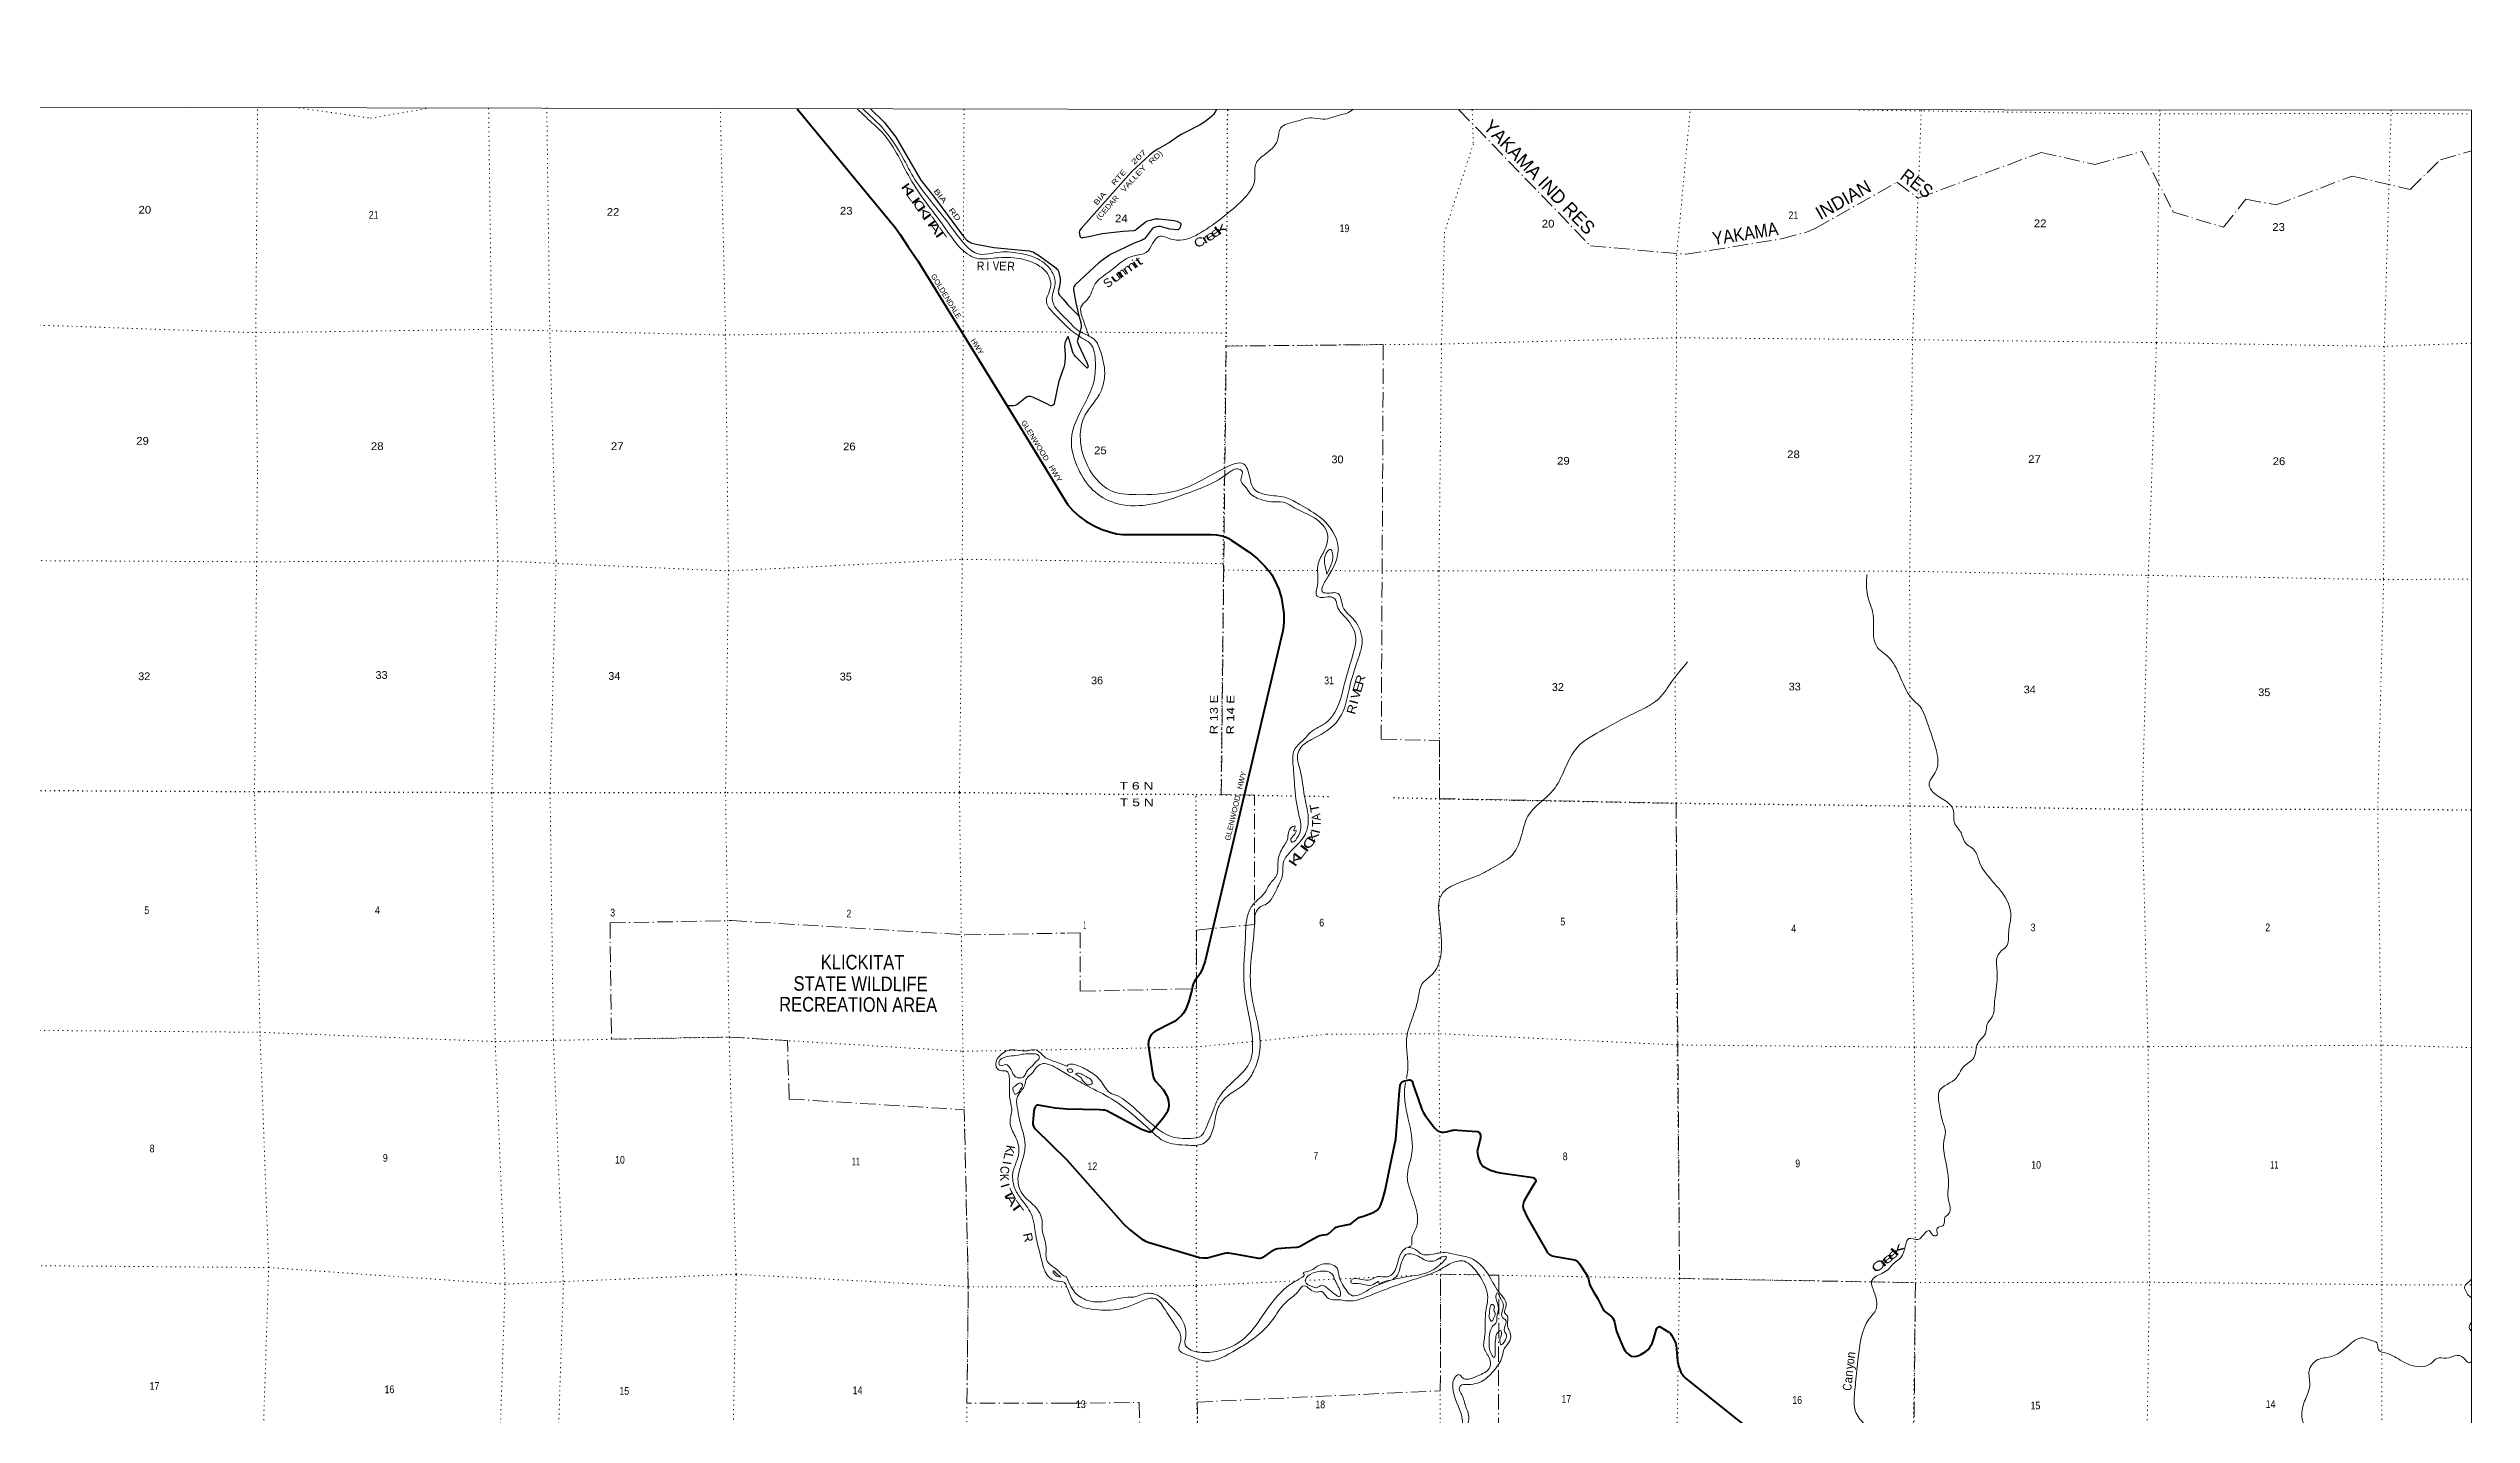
# Model space of a CAD drawing. Header units: feet. Extents: x -256679 to 5, y -731788 to -547785.
# Drawn here: x -54968 to 3, y -578768 to -547785 of the extents above; entities that cross this region are included whole.
import ezdxf
from ezdxf.enums import TextEntityAlignment as Align

# ---------------------------------------------------------------- set-up
doc = ezdxf.new("R2010")
doc.units = ezdxf.units.FT
doc.header["$LTSCALE"] = 70
doc.linetypes.add('DOT_DASHED', pattern=[7.7, 5, -1.2, 0.3, -1.2])
doc.linetypes.add('DOTTED', pattern=[1.5, 0.3, -1.2])
for name, color, linetype, lineweight in [('26', 7, 'Continuous', 40), ('29', 7, 'Continuous', 25), ('39', 7, 'Continuous', 13), ('4', 7, 'Continuous', 13), ('44', 7, 'DOT_DASHED', 13), ('6', 7, 'DOTTED', 25), ('7', 7, 'DOTTED', 13)]:
    doc.layers.add(name, color=color, linetype=linetype, lineweight=lineweight)
for name, color, linetype in [('27', 7, 'Continuous'), ('30', 7, 'Continuous'), ('41', 7, 'Continuous')]:
    doc.layers.add(name, color=color, linetype=linetype)

msp = doc.modelspace()

# ---------------------------------------------------------------- linework, layer by layer
at = {"layer": '26'}
for points in [[(-37979.06, -549155.15), (-35755.48, -551853.01), (-35642.4, -552006.63), (-35466.88, -552281.34), (-35247.77, -552604.67), (-33221.25, -555892.66), (-31839.88, -558133.91)], [(-31839.88, -558133.91), (-31728.51, -558264.09), (-31575.1, -558400.54), (-31433.86, -558505.32), (-31241.98, -558614.83), (-31085.64, -558685.62), (-30874.6, -558756.36), (-30737.42, -558790.4), (-30598.6, -558808.86), (-30501.22, -558812.33), (-28597.3, -558811.81), (-28466.69, -558815.98), (-28383.09, -558827.67), (-28320.58, -558845.22), (-28253.61, -558868.37), (-28191.52, -558901.26), (-28133.62, -558936.11), (-27713.38, -559218.51), (-27537.7, -559360.56), (-27377.42, -559516.25), (-27247.92, -559674.88), (-27213.83, -559726.05), (-27138.1, -559869.33), (-27057.98, -560045.25), (-26997.2, -560251.67), (-26942.18, -560603.19), (-26939.88, -560787.19), (-26947.18, -560889.53), (-26963.59, -560990.16), (-28723.82, -568477.65), (-28787.45, -568651.63), (-28841.7, -568762.15), (-28870.92, -568813.32), (-28966.25, -568938.98), (-28992.67, -568983.88), (-29012.15, -569049.67), (-29028.13, -569143.06), (-29102.67, -569419.26), (-29175.31, -569590.59), (-29219.14, -569663.69), (-29260.54, -569714.86), (-29272.71, -569727.04), (-29345.76, -569795.27), (-29421.25, -569851.31), (-29509.56, -569903.26), (-29865.66, -570079.13), (-29908.03, -570110.5), (-29943.58, -570149.8), (-29979.04, -570212.21), (-30011.76, -570303.3), (-30014.2, -570334.98), (-30016.62, -570361.8), (-30015, -570430.56), (-29924.07, -571029.12), (-29896.08, -571128.1), (-29876.6, -571169.52), (-29843.59, -571218.36), (-29680.89, -571398.28), (-29607.52, -571521.61), (-29583.17, -571577.65), (-29556.98, -571662.12), (-29549.08, -571748.22), (-29558.82, -571821.31), (-29583.17, -571884.67), (-29607.52, -571935.83), (-29678.55, -572048.24), (-29678.55, -572048.24), (-29931.54, -572342.98), (-29948.45, -572354.57), (-29970.35, -572362.24), (-29996.98, -572365.61), (-30021.85, -572360.27), (-30169.57, -572300.84), (-30957.79, -571878.57), (-31008.92, -571863.95), (-31043.02, -571861.52), (-31123.37, -571854.21), (-31865.55, -571842.09)], [(-26787.11, -574979.1), (-26647.01, -574970.66), (-26608.7, -574963.34), (-26571.56, -574946.88), (-26341.21, -574822.8), (-26164.29, -574725.77), (-26127.87, -574710.27), (-26088.8, -574701.4), (-25974.35, -574688), (-25943.28, -574677.74), (-25920.78, -574666.07), (-25781.84, -574542.7), (-25750.92, -574521.71), (-25733.88, -574513.18), (-25705.88, -574502.22), (-25673.24, -574495.48), (-25479.41, -574462.02), (-25444.49, -574453.29), (-25421.57, -574441.92), (-25393.57, -574421.21), (-25281.12, -574326.29), (-25259.64, -574312.78), (-25240.16, -574303.03), (-25108.25, -574259.56), (-24912.63, -574186.08), (-24885.85, -574172.68), (-24862.1, -574158.67), (-24845.06, -574147.7), (-24824.36, -574131.87), (-24787.83, -574088.01), (-24756.18, -574040.49), (-24739.13, -574008.82), (-24723.3, -573963.74), (-24702.47, -573903.93), (-24646.46, -573683.75), (-24506.43, -573018.95), (-24399.95, -572526.37), (-24314.69, -571430.09)], [(-24314.69, -571430.09), (-24305.16, -571307.53), (-24294.11, -571267.02), (-24276.46, -571242.03), (-24253.93, -571221.94), (-24224.16, -571207.92), (-24099.68, -571176.88), (-24079.82, -571175.64), (-24059.73, -571181.12), (-24045.72, -571190.26), (-24032.94, -571207.92), (-24006.5, -571288), (-23897.09, -571605.88), (-23811.34, -571847.55), (-23781.53, -571907.76), (-23732.2, -571985.22), (-23525.83, -572267.26), (-23460.66, -572327.73), (-23439.38, -572341.57), (-23410.16, -572352.54), (-23383.37, -572359.85), (-23359.02, -572361.07), (-23311.54, -572361.07), (-23258.55, -572353.52), (-23117.95, -572320.86), (-23086.29, -572315.99), (-23053.42, -572314.77), (-22996.19, -572317.21), (-22787.57, -572331.44), (-22551.3, -572345.49), (-22528.03, -572355.59), (-22512.21, -572372.65), (-22482.98, -572426.25), (-22479.33, -572454.27), (-22482.47, -572492.51), (-22546.99, -572768.79), (-22552.38, -572801.5), (-22550.56, -572836.22), (-22538.39, -572900.79), (-22516.47, -572973.89), (-22485.34, -573050.15), (-22450.11, -573106.08), (-22416.02, -573142.63), (-22400.19, -573153.59), (-22370.36, -573168.82), (-22310.34, -573198.08), (-22252.86, -573224.25), (-22174.94, -573251.05), (-22109.19, -573271.77), (-22030.66, -573288.72), (-21288.34, -573393.32), (-21270.9, -573397.86), (-21257.51, -573405.17), (-21238.02, -573429.54), (-21224.63, -573460), (-21223.41, -573474.62), (-21231.13, -573494.1), (-21307.32, -573612.36)], [(-31865.55, -571842.09), (-32121.45, -571819.23), (-32511.59, -571748.72), (-32530.25, -571751.07), (-32552.73, -571756.07), (-32570.21, -571771.06), (-32586.21, -571792.01), (-32605.17, -571848.52), (-32613.3, -571889.99), (-32638.05, -572148.44), (-32632.63, -572190.83), (-32620.15, -572225.81), (-32612.66, -572245.8), (-32581.4, -572289.46), (-31867.13, -572994.9)], [(-31867.13, -572994.9), (-30805.05, -574183.09), (-30578.93, -574441.78), (-30445.21, -574574.69), (-30302.6, -574686.85), (-30167.61, -574784.24), (-30082.38, -574835.4), (-29997.66, -574865.97), (-28851.43, -575204.55), (-28776.66, -575213.35), (-28719.94, -575216.73), (-28671.23, -575211.86), (-28568.09, -575187.03), (-28286.9, -575105.17), (-28243.88, -575101), (-28195.18, -575101), (-28014.65, -575127.54), (-27564.67, -575215.62), (-27520.05, -575221), (-27476.21, -575218.57), (-27445.77, -575211.26), (-27418.99, -575199.07), (-27347.15, -575158.87), (-27307.51, -575131.54), (-27190.09, -575045.57), (-27138.95, -575017.54), (-27110.94, -575006.58), (-27079.29, -574999.27), (-26909.58, -574986.48), (-26787.11, -574979.1)], [(-21307.32, -573612.36), (-21332.67, -573651.71), (-21489.28, -573921.19), (-21504.06, -573962.56), (-21513.8, -574007.63), (-21517.46, -574047.84), (-21515.34, -574077.39), (-21506.94, -574107.6), (-21420.43, -574294.89), (-20984.35, -575056.87), (-20952.22, -575098.95), (-20907.17, -575144.03), (-20885.25, -575157.43), (-20859.68, -575167.18), (-20789.12, -575182.9), (-20387.04, -575250.5), (-20328.22, -575268.91), (-20292.91, -575288.41), (-20261.26, -575313.99), (-20231.64, -575348.11), (-20059.66, -575612.36), (-20051.23, -575633.8), (-20039.06, -575671.57), (-20007.4, -575805.58), (-19991.57, -575849.44), (-19926.58, -575972.56), (-19817.89, -576144), (-19705.45, -576370.88), (-19681.97, -576407.94), (-19661.62, -576430.58), (-19566.59, -576501.19), (-19496.03, -576560.94), (-19476.55, -576585.3), (-19455.46, -576622.5), (-19437.58, -576673.02), (-19393.64, -576883.8), (-19234.66, -577260.27), (-19198.34, -577325.43), (-19159.37, -577371.73), (-19108.24, -577418.03), (-19079.01, -577435.08), (-19053.45, -577442.39), (-18997.44, -577449.7), (-18943.86, -577447.27), (-18891.51, -577431.43), (-18839.26, -577404.05), (-18730.79, -577338.84), (-18684.52, -577299.85), (-18641.58, -577249.26), (-18612.68, -577203.6), (-18587.12, -577157.31), (-18545.66, -577047.47), (-18489.59, -576821.27), (-18475.71, -576799.73), (-18460.49, -576786.94), (-18433.7, -576775.97), (-18417.27, -576774.14), (-18401.07, -576777.89), (-18207.79, -576897.88), (-18184.11, -576916.08), (-18169.5, -576931.92), (-18148.19, -576966.64), (-18062.35, -577121.97), (-18047.85, -577164.04), (-18040.43, -577197.51), (-18007.25, -577561.57), (-17981.39, -577684.24), (-17960.69, -577750.03), (-17933.25, -577804.92), (-17897.37, -577860.89), (-17864.5, -577904.75), (-17827.97, -577943.74), (-17786.57, -577984.7), (-12226.01, -582419.05)]]:
    msp.add_lwpolyline(points, dxfattribs=at)
at = {"layer": '29'}
msp.add_line((-31589.77, -553852.13), (-31840.47, -553601.59), dxfattribs=at)
for points in [[(-36316.89, -549157.81), (-36008.6, -549457.42), (-35745.56, -549797.28), (-35176.47, -550772.32), (-34891.65, -551138.5), (-34207.31, -552047.89), (-34143.64, -552121.61), (-34081.21, -552171.58), (-34022.52, -552197.81), (-33882.82, -552232.73), (-33518.72, -552300.95), (-32715.73, -552378.05), (-32665.38, -552386.46), (-32626.67, -552400.2), (-32595.47, -552416.44), (-32508.29, -552476.62), (-32125.4, -552755.62), (-32103.55, -552773.74), (-32086.69, -552790.6), (-32072.82, -552812.38), (-32049.86, -552859.95), (-32036.13, -552903.67), (-32019.9, -553002.37), (-32018.03, -553089.19), (-32022.04, -553131.84), (-32055.48, -553277.83), (-32057.98, -553294.07), (-32056.73, -553311.56), (-32050.24, -553336.1), (-32043, -553356.54), (-32032.38, -553377.15), (-31951.41, -553469.57), (-31840.47, -553601.59)], [(-28470.99, -549168.79), (-28497.48, -549218.57), (-28538.87, -549281.92), (-28572.97, -549320.9), (-28624.99, -549369.34), (-28736.11, -549450.04), (-28840.63, -549515.95), (-29259.65, -549727.81), (-29331.49, -549770.45), (-29462.99, -549865.48), (-29537.27, -549915.25), (-29801.46, -550065.28), (-29877.59, -550116.97), (-29979.22, -550194.42), (-30083.93, -550289.44), (-30398.53, -550583.95), (-31541.65, -551870.12), (-31576.63, -551919.51), (-31583.33, -551949.35), (-31580.72, -551986.13), (-31569.33, -552041.33), (-31562.63, -552055.34), (-31552.28, -552065.7), (-31540.71, -552076.05), (-31525.44, -552078.88), (-31501.75, -552076.05), (-31457.32, -552068.14), (-31325.82, -552038.9), (-31099.36, -551990.17), (-31062.22, -551983.46), (-30584.55, -551926.39), (-30344.49, -551910.98), (-30322.57, -551907.32), (-30307.96, -551902.45), (-30283.61, -551884.17), (-30089.96, -551723.97), (-30064.46, -551709.96), (-30037.67, -551697.78), (-29969.49, -551675.85), (-29901.31, -551655.14), (-29867.22, -551650.26), (-29826.86, -551647.98), (-29778.34, -551649.04), (-29428.54, -551687.47), (-29400.3, -551692.3), (-29371.08, -551702.04), (-29327.24, -551722.75), (-29293.15, -551743.46), (-29280.98, -551758.08), (-29275.03, -551773.02), (-29276.11, -551786.1), (-29301.68, -551859.2), (-29313.85, -551878.69), (-29328.46, -551890.88), (-29345.51, -551896.97), (-29360.27, -551898.68), (-29526.4, -551881.22), (-29738.77, -551826.31), (-29780.29, -551820.89), (-29803.3, -551822.65), (-29828.87, -551827.53), (-29878.79, -551844.58), (-29903.14, -551855.55), (-29921.4, -551868.95), (-29955.32, -551905.66), (-30063.25, -552057.18), (-30103.25, -552098.98), (-30136.31, -552120.53), (-30170.4, -552137.58), (-30336.55, -552203.32), (-30872.91, -552457.99), (-30922, -552487.21), (-31028.76, -552560.32), (-31141.77, -552647.83), (-31668.91, -553136.83), (-31685, -553156.07), (-31704.48, -553192.62), (-31711.79, -553219.42), (-31714.03, -553256.81), (-31658.53, -553554.16), (-31589.77, -553852.13)], [(-31589.77, -553852.13), (-31549.24, -553999.74), (-31538.86, -554072.73), (-31538.58, -554108.48), (-31542.23, -554124.32), (-31545.59, -554133.75), (-31572.26, -554226.91), (-31625.88, -554402.98), (-31628.07, -554425.84), (-31625.64, -554446.55), (-31611.02, -554483.1), (-31545.64, -554620.31), (-31413.95, -554910.29), (-31389.74, -554970.72), (-31384.57, -554986.87), (-31384.87, -555007.27), (-31387, -555020.37), (-31392.31, -555029.76)], [(-31841.45, -554321.04), (-31897.53, -554429.07), (-31908.77, -554460.3), (-31911.99, -554490.88), (-31915.01, -554542.75), (-31900.36, -554719.65), (-31900.03, -554785.12), (-31906.9, -554893.18), (-31915.64, -554954.39), (-31931.46, -555010.12), (-32038.85, -555311.78), (-32051.12, -555362.29), (-32149.14, -555835.15), (-32154.75, -555852.01), (-32158.81, -555859.21), (-32165.37, -555865.14), (-32189.09, -555880.13), (-32212.81, -555890.12), (-32224.99, -555891.69), (-32235.32, -555889.23), (-32334.99, -555835.98), (-32624.2, -555698.39), (-32660.73, -555685.56), (-32686.95, -555680.56), (-32737.51, -555678.68), (-32751.25, -555679.93), (-32768.38, -555684.76), (-32805.56, -555708.04), (-32895.7, -555783.62), (-32988.47, -555859.83), (-33006.86, -555870.64), (-33035.91, -555883.57), (-33073.19, -555887.95), (-33221.25, -555892.66)], [(-31392.31, -555029.76), (-31401.61, -555033.16), (-31414.09, -555027.98), (-31683.05, -554755.55), (-31698.08, -554735.9), (-31708.74, -554718.53), (-31718.78, -554700.57), (-31727, -554680.76), (-31771.09, -554514.08), (-31816.18, -554359.45), (-31827.14, -554336.3), (-31841.45, -554321.04)]]:
    msp.add_lwpolyline(points, dxfattribs=at)
at = {"layer": '39'}
for points in [[(-31842.21, -554116.63), (-32128.15, -553823.87), (-32329.65, -553491.35), (-32281.16, -553347.55), (-32230.27, -553161.24), (-32281.05, -552931.5), (-32555.95, -552677.47), (-32945.09, -552549.84), (-33481.02, -552537.26), (-33916.84, -552542.34), (-34304.28, -552285.15), (-34614.94, -551872.58), (-35380.93, -550802.17), (-36044.57, -549702), (-36285.24, -549470.06), (-36616.34, -549158.21)], [(-36495.95, -549156.94), (-36073.27, -549558.42), (-35553.29, -550318.31), (-35351.26, -550689.42), (-34597.9, -551686.12), (-34202.56, -552202.45), (-33899.52, -552438.91), (-33374.02, -552401.35), (-32909.23, -552438.9), (-32628.82, -552509.59), (-32260.08, -552770.25), (-32130.91, -553119.27), (-32197.15, -553466.08), (-32007.25, -553797.69), (-31841.11, -553954.27)], [(-31361.01, -554309.19), (-31522.41, -553859.93), (-31545.27, -553648.99), (-31401.85, -553485.13), (-31223.19, -553126.71), (-30906.55, -552851.35), (-30336.53, -552485.02), (-30065.21, -552412.21), (-29776.15, -552048.36), (-29453.48, -552120.39), (-28874.78, -551989.02), (-28546.47, -551777.98), (-28314.69, -551602.56), (-27881.06, -551223.44), (-27599.36, -550745.11), (-27583.47, -550423.94), (-27381.47, -550194.15), (-27088.65, -549874.49), (-27016.81, -549595.8), (-26654.68, -549437.15), (-26311.07, -549356.7), (-26052.38, -549388.22), (-25658.5, -549289.98), (-25529.89, -549258.55), (-25375.26, -549170.49)], [(-31841.79, -553953.63), (-31560.56, -554213.1), (-31246.46, -554379.45), (-31093.64, -554673.42), (-31008.54, -555228.04), (-31127.24, -555628.95), (-31481.51, -556165.11), (-31560.18, -556584.32), (-31444.97, -557137.09), (-30862.91, -557814.88), (-30301.54, -557904.27), (-29369.92, -557816.99), (-28283.31, -557300.87), (-27853.34, -557208.85), (-27718.57, -557502.72), (-27615.81, -557778.35), (-27269.46, -557918.78), (-26882.48, -557975.09), (-26594.36, -558121.22), (-26075.15, -558455.63), (-25708.97, -559093.81), (-25943.65, -559771.17), (-26071.51, -560019.44), (-26073.98, -560099.74), (-25975.87, -560138.42), (-25707.03, -560149.92), (-25637.67, -560300.88), (-25600.41, -560451.67), (-25343.27, -560752.24), (-25165.38, -561223.03), (-25292.74, -561734.33), (-25462.69, -562321.69), (-25598, -562818.89), (-25778.22, -563101), (-26316.1, -563461.49), (-26557.94, -563640.87), (-26629.11, -563803.12), (-26561.13, -564195.01), (-26479.87, -564719.49), (-26388.48, -565227.96), (-26458.92, -565611.07), (-26695.39, -565902.92), (-26960.46, -566282.96), (-26971.92, -566529.86), (-27081.89, -566808.34), (-27363.1, -567204.36), (-27495.9, -567265.87), (-27597.33, -567456.06), (-27610.66, -567678.86), (-27689.72, -568513.67), (-27660.3, -569329), (-27505.95, -570054.66), (-27490.78, -570556.69), (-27613.46, -570951.56), (-27793.68, -571231.67), (-28327.84, -571644.38), (-28429.11, -571806.46), (-28515.41, -572157.35), (-28631.71, -572490.02), (-28738.73, -572603.88), (-29100.27, -572662.14), (-29679.6, -572554.58), (-29935.21, -572352.36), (-30994.09, -571525.45), (-31516.28, -571253.57), (-31708.26, -571138.08), (-31865.38, -571047.52)], [(-31843.94, -554114.86), (-31507.23, -554359.96), (-31339.32, -554473.31), (-31217.4, -554907.66), (-31258.18, -555367.22), (-31457.51, -555831.95), (-31761.27, -556657.51), (-31602.6, -557328.98), (-31272.2, -557800.61), (-30768.2, -558094.48), (-30044.01, -558136.57), (-29053.01, -557844.81), (-28225.88, -557433.7), (-27992.45, -557320.53), (-27892.36, -557363.24), (-27913.75, -557594.02), (-27790.27, -557755.32), (-27728.61, -557852.03), (-27478.68, -558010), (-27224.15, -558065.59), (-26955.3, -558075.09), (-26707.19, -558200.92), (-26246.99, -558434.33), (-25952.12, -558803.36), (-26034.63, -559192.42), (-26160.65, -559470.82), (-26181.5, -559954.59), (-26182.97, -560209.57), (-26034.63, -560236.48), (-25876.02, -560223.29), (-25785.98, -560267.95), (-25728.72, -560430.9), (-25527.63, -560707.06), (-25315.28, -561117.81), (-25382.04, -561559.16), (-25537.6, -562088.37), (-25786.76, -562841.95), (-25978.73, -563071.8), (-26321.09, -563282.77), (-26492.71, -563464.54), (-26708.8, -563702.29), (-26730.86, -564049.52), (-26699.3, -564491.41), (-26610.62, -565122.35), (-26565.66, -565329.39), (-26644.04, -565698.4), (-26760.93, -565784.1), (-26782.77, -565743.83), (-26695.67, -565603.76), (-26671.11, -565519.56), (-26715.33, -565533.37), (-26696.94, -565475.25), (-26686.59, -565421.09), (-26758.96, -565442.79), (-26860.95, -565729.35), (-26929.91, -565857.47), (-27068.2, -566173.95), (-27110.47, -566545.16), (-27266.16, -566749.11), (-27373.57, -566931.24), (-27637.99, -567198.84), (-27751.59, -567411.05), (-27812.92, -567954.83), (-27848.71, -568942.48), (-27787.39, -569444.76), (-27650.17, -570357.05), (-27726.99, -570802.37), (-27878.68, -571008.34), (-28209.63, -571329.8), (-28419.82, -571587.66), (-28533.65, -571840.02), (-28710.79, -572282.78), (-28816.07, -572444.84), (-29055.23, -572507.79), (-29534.49, -572446.95), (-29914.35, -572199.93), (-30505.3, -571672.68), (-30709.24, -571543.07), (-30881.41, -571471.86), (-31106.52, -571185.52), (-31386.19, -570965.15), (-31684.43, -570833.02), (-31834.95, -570836.22), (-31865.38, -570866.39)], [(-25967.38, -559710.8), (-25855.5, -559448.39), (-25836.22, -559235.67), (-25875.84, -559147.11), (-26005.1, -559290.97), (-26008.29, -559495.74), (-25980.97, -559630.42), (-25967.38, -559710.8)], [(-13714.35, -559719.3), (-13699, -560189.21), (-13573.06, -560621.57), (-13479.01, -561364.97), (-13265.38, -561552.86), (-12949.21, -562056.53), (-12643.2, -562582.23), (-12545.39, -562671.11), (-12345.03, -563073.76), (-12145.87, -563685.22), (-12142.59, -564161.08), (-12302.99, -564485.48), (-12149.76, -564709.18), (-11756.37, -565044.61), (-11722.07, -565360.03), (-11578.79, -565569.62), (-11499.72, -565776.85), (-11280.07, -565966.78), (-11206.59, -566099.7), (-11125.62, -566327.02), (-11032.1, -566464.06)], [(-17781.36, -561698.93), (-18145.16, -562148.71), (-18428.27, -562524.63), (-18786.83, -562761.61), (-19239.63, -562984.02), (-19678.49, -563226.58), (-20270.74, -563620.9), (-20580.87, -564159.31), (-20828.27, -564605.7), (-21403.59, -565196.88), (-21544.43, -565609.72), (-21761.87, -566080.37), (-22146.62, -566335.27), (-22547.2, -566549.93), (-23390.74, -567023.2), (-23419.34, -567458.74), (-23367.5, -568213.95), (-23555.29, -568763.07), (-23809.56, -569010.65), (-23893.66, -569327.43), (-24008.32, -569722.34), (-24155.83, -570247.58), (-24129.8, -570954.47), (-24162.84, -571149.34)], [(-11032.1, -566464.06), (-10836.83, -566706.06), (-10645.49, -566931.97), (-10445.82, -567455.09), (-10496.08, -567818.23), (-10556.24, -568159.23), (-10665.13, -568250.99), (-10752.14, -568377.01), (-10760.07, -568708.26), (-10797.32, -569252.17), (-10820.54, -569450.81), (-10870.4, -569745.69), (-10991.9, -569935.77), (-11012.87, -570092.26), (-11200.99, -570352.25), (-11289.17, -570679.05), (-11529.17, -570888.56), (-11685.09, -571130.65), (-12072.13, -571433.73), (-12064.02, -571769.08), (-11995.82, -572120.82), (-11933.03, -572368.12), (-11968.35, -572578.74), (-11934.67, -573002.57), (-11861.78, -573585.23), (-11873.45, -573870.28), (-11826.79, -574129.54), (-11893.75, -574257.67), (-11936.06, -574287.56), (-11973.27, -574476.09), (-12069.8, -574511.71), (-12128.32, -574569.61), (-12119.02, -574696.16), (-12195.37, -574711.8), (-12305.07, -574596.76), (-12415.89, -574674.46), (-12553.07, -574800.21), (-12761.65, -574778.99), (-12832.67, -574915.14), (-12952.78, -575211.64), (-13124.2, -575359.28), (-13231.23, -575477.16), (-13374.24, -575568.74), (-13597.86, -575720.11), (-13555.2, -575979.35), (-13507.33, -576377.16), (-13667.2, -576609.19), (-13909.03, -577483.28), (-13970.45, -578043.12), (-14003.05, -578476.63), (-13976.24, -578699.64), (-13767.21, -578989.9), (-13480.78, -579431.17), (-13413.88, -579662.43), (-13504.87, -579780.4), (-13628.87, -580056.8), (-13666.45, -580309.58), (-13590.87, -580775.8), (-13557.82, -581267.12)], [(-31865.38, -570866.39), (-32098.18, -570775.05), (-32375.32, -570652.16), (-32452.39, -570574.62), (-32587.68, -570496.16), (-32760.71, -570517.49), (-33210.38, -570510.3), (-33350.35, -570598.42), (-33476.05, -570799.21), (-33422.15, -570944.64), (-33312.15, -570972.5), (-33235.94, -570977.73), (-33168.6, -571161.53), (-33167.86, -571366.35), (-33162.94, -571561.19), (-33115.86, -571881.2), (-33154.03, -572133.59), (-33112.53, -572300.9), (-32972.97, -572614.36), (-32982.58, -572963.58), (-33079.29, -573235.11), (-33049.39, -573625.12), (-32904.81, -573876.41), (-32677.31, -574215.37), (-32570.5, -574692.95), (-32444.67, -575237.1), (-32300.15, -575616.89), (-32093.33, -575742.68), (-31917.15, -575775.62), (-31870.88, -575863.2)], [(-32971.16, -570618.54), (-33174.36, -570643.4), (-33345.9, -570696.88), (-33403.29, -570770.25), (-33374.53, -570855.04), (-33247.67, -570832.98), (-33150.5, -570908.82), (-33062.79, -571074.87), (-32979.32, -571128.41), (-32824.07, -571088.73), (-32778.33, -570991.07), (-32680.36, -570892.24), (-32543.52, -570747.85), (-32485.96, -570664.44), (-32533.17, -570603.45), (-32711.68, -570590.56), (-32793.99, -570589.24), (-32971.16, -570618.54)], [(-31865.38, -571047.52), (-32176.01, -570870.19), (-32428.11, -570813.95), (-32574.35, -570918.03), (-32674.84, -571048.95), (-32774.75, -571143.73), (-32821.42, -571299.6), (-32955.27, -571508.29), (-32997.06, -571610.02), (-32978.99, -571861.3), (-32936.52, -572092.89), (-32811.04, -572659.12), (-32860.09, -572963.53), (-32949.19, -573261.29), (-32972.76, -573479.77), (-32865.13, -573780.67), (-32592.28, -574046.06), (-32424.84, -574374.02), (-32422.06, -574576.86), (-32339.35, -574929.56), (-32301.19, -575305.65), (-32095.11, -575477.61), (-31930.77, -575622.8), (-31870.88, -575648.92)], [(-31856.13, -570951.98), (-31809.82, -571000.99), (-31753.63, -571001.3), (-31729.4, -570975.33), (-31741.29, -570949.16), (-31809.41, -570930.72), (-31853.63, -570942.53), (-31856.13, -570951.98)], [(-31401.35, -571118.5), (-31515.13, -571052.79), (-31629.37, -571028.08), (-31671.59, -571041.9), (-31611.61, -571080.38), (-31499.91, -571197.44), (-31351.96, -571292.61), (-31293.57, -571258.79), (-31293.33, -571218.64), (-31357.1, -571139.99), (-31402.23, -571118.07)], [(-33047.49, -571498.78), (-33087.46, -571361.61), (-33032.46, -571312.29), (-32899, -571254.19), (-32873.51, -571292.74), (-32913.2, -571388.49), (-33001.29, -571497.51), (-33047.49, -571498.78)], [(-24182.77, -571236.3), (-24204.9, -571449.99), (-24098.62, -572159.32), (-24042.56, -572878.42), (-24141.8, -573385.85), (-24079.27, -573677.32), (-23927.61, -574174.08), (-23937.72, -574535.43), (-24039.55, -574793.88), (-24050.38, -574932.36), (-24120.46, -574981.02)], [(-31871.67, -575648.58), (-31632.19, -576045.56), (-31310.01, -576201.92), (-30918.62, -576187.98), (-30480.7, -576110.06), (-30384.37, -576108.57), (-30070.82, -576021.94), (-29912.32, -576026.82), (-29540.51, -576277.81), (-29203.91, -576717.34), (-29171.59, -577028.73), (-29180.47, -577177.26), (-29114.75, -577263.95), (-28808.27, -577359.99), (-28364.51, -577312.21), (-27879.52, -577073.91), (-27422.84, -576526.26), (-26875.26, -575874.7), (-26548.98, -575667.66), (-26482.32, -575591.73), (-26500.21, -575561.52), (-26407.67, -575521.86), (-26146, -575384.75), (-25834.9, -575374.4), (-25727.03, -575459.31), (-25695.7, -575594.01), (-25529.14, -575942.26), (-25425.45, -576057.27), (-25011.36, -575935.04), (-24054.38, -575627.04), (-23344.24, -575319.69), (-23263.18, -575183.6), (-23311.33, -575181.33), (-23470.33, -575262.79), (-23757.27, -575259.22), (-23889.24, -575176.18), (-24059.53, -575127.07), (-24149.84, -575128.58), (-24226.58, -575212.49), (-24300.02, -575420.9), (-24373.38, -575615.26), (-24510.44, -575718.92), (-24711.44, -575776.05), (-24777.81, -575801.79), (-24791.57, -575751.52), (-24841.88, -575775.34), (-25054.94, -575836.42), (-25253.39, -575799.2), (-25425.72, -575756.1), (-25417.57, -575734.06), (-25124.47, -575713.57), (-24943.76, -575696.48), (-24819.03, -575640.94), (-24596.31, -575646.17), (-24437.11, -575530.59), (-24326.88, -575205.92), (-24272.05, -575093.78), (-24181.18, -574995.9), (-23926.61, -575045.47), (-23814.73, -575130.41), (-23648.24, -575143.36), (-23280.75, -575097.17), (-23020.16, -575146.78), (-22717.54, -575216.69), (-22308.31, -575588.36), (-22065.78, -575987.22), (-21905.27, -576339.46), (-21934.06, -576459.77), (-21868.29, -576538.44), (-21860.82, -576634.85), (-21859.69, -576787.45), (-21816.14, -576892.09), (-21813.31, -577096.9), (-21942.78, -577276.9), (-21981.8, -577431.29), (-22156.19, -577745.57), (-22418.51, -577997.12), (-22800.32, -578089.41), (-22926.88, -578112.81), (-22963.43, -578186.9), (-22906, -578319.73), (-22813.27, -578595.3), (-22750.12, -578780.37), (-22746.76, -578892.82), (-22757.29, -578979.1), (-22641.83, -579140.35), (-22519.71, -579540.57), (-22512.74, -580070.67), (-22725.56, -580438.95), (-23043.84, -580650.04), (-23252.32, -580610.76)], [(-32005.5, -575649.71), (-32115.36, -575613.82), (-32160.77, -575564.91), (-32176.15, -575522.5), (-32169.97, -575512.56), (-32114.43, -575555.61), (-32025.25, -575629.32), (-32005.5, -575649.71)], [(-25626.18, -594844.86), (-25742.78, -594559.46), (-25814.04, -594388.41), (-25877.64, -594281.65), (-25964.68, -594064.33), (-26077.43, -593780.62), (-26184.97, -593637.48), (-26309.65, -593335.63), (-26396.5, -593084.18), (-26559.89, -592882.51), (-26651.94, -592837.84), (-26878.1, -592734.21), (-27372.23, -592468.49), (-27402.11, -592430.18), (-27327.9, -592436.61), (-27037.71, -592572.71), (-26667.46, -592745.39), (-26603.35, -592763.81), (-26622.85, -592665.32), (-26696.2, -592508.32), (-26917.23, -592211.96), (-27078.61, -592008.3), (-27203.72, -591780.73), (-27313.32, -591647.62), (-27389.57, -591647.21), (-27501.88, -591634.55), (-27592.31, -591656.14), (-27815.96, -591813.54), (-28111.75, -591952.48), (-28348.04, -591864.85), (-28684.94, -591632.85), (-28954.73, -591283.3), (-29067.78, -591051.79), (-29219.48, -590563.07), (-29191.96, -590314.25), (-29220.34, -589667.58), (-29169.67, -589232.17), (-29096.71, -588758.72), (-29018.92, -588144.76), (-28921.89, -587673.45), (-28716.84, -587262.97), (-28448.55, -587019.48), (-28184.33, -586788.01), (-27897.37, -586440.22), (-27715.93, -586294.64), (-27291.59, -586136.32), (-26636.35, -585953.16), (-26324.31, -585780.18), (-26260.47, -585497.43), (-26174.63, -585226.85), (-26014.69, -584982.76), (-25603.07, -584244.13), (-25159.57, -583545.82), (-24999.48, -583275.64), (-24819.42, -583021.63), (-24269.25, -582617.04), (-24146.62, -582579.56), (-24066.32, -582573.97), (-24033.27, -582409.51), (-24079.92, -582148.24), (-24112.39, -581862.96), (-24018.44, -581578.36), (-23841.57, -581181.78), (-23738.1, -580638.23), (-23586.67, -580476.42), (-23257.5, -580466.17), (-22960.21, -580413.57), (-22740.36, -580220.01), (-22639, -579694.52), (-22755.76, -579410.79), (-22884.7, -579151.08), (-22889.31, -578906.1), (-22928.45, -578733.22), (-23109.29, -578077.69), (-23064.33, -577937.39), (-22971.6, -577863.6), (-22865.75, -577952.52), (-22743.41, -577963.23), (-22504.09, -577874.18), (-22266.25, -577692.76), (-22279.15, -577493.92), (-22400.22, -577260.36), (-22380.46, -576965.32), (-22365.57, -576471.48), (-22319.05, -576060.13), (-22391.93, -575822.81), (-22682.48, -575399.59), (-22846.41, -575292.29), (-23137.63, -575334.87), (-23431.56, -575499.92), (-23869.99, -575666.19)], [(-25776.73, -575726.08), (-25882.07, -575550.83), (-26006.29, -575516.02), (-26289.52, -575564.67), (-26452.9, -575710.35), (-26457.11, -575744.46), (-26281.27, -575873.92), (-26197.09, -575892.45), (-26086.4, -575836.83), (-25936.34, -575913.94), (-25784.55, -576039.25), (-25676.49, -576092.05), (-25659.86, -575991.75), (-25727.17, -575832.76), (-25776.73, -575726.08)], [(-23869.99, -575666.19), (-24927.71, -576043.92), (-25504.49, -576191.36), (-25658.88, -576170.45), (-25957.54, -576110.59), (-26081.21, -575981.42), (-26201.67, -575990.8), (-26349.79, -575925.75), (-26475.76, -575846.76), (-26635.16, -575996.47), (-26869.1, -576197.99), (-27036.73, -576383.8), (-27162.24, -576573.86), (-27727.24, -577114.9), (-28015.25, -577296.04), (-28717.09, -577555.24), (-29107.66, -577426.62), (-29323.59, -577288.91), (-29286.48, -577116.45), (-29283.65, -576973.91), (-29416.66, -576724.22), (-29653.37, -576361.52), (-29876.81, -576133.42), (-30156.09, -576192.14), (-30672.88, -576376.05), (-31226.81, -576389.09), (-31761.16, -576139.23), (-31791.05, -576059.18), (-31870.88, -575863.2)], [(-21987.76, -576207.05), (-22060.18, -576059.53), (-22098.02, -576009.13), (-22114.18, -576027.12), (-22087.48, -576270.2), (-22084.52, -576452.93), (-22109.19, -576555.19), (-22121.95, -576679.61), (-22190.59, -576751.52), (-22257.53, -576875.64), (-22283.28, -577164.62), (-22232.47, -577401.82), (-22176.71, -577476.41), (-22145.5, -577283.83), (-22136.03, -577032.91), (-22083.08, -576898.67), (-22020.66, -576862.87), (-22003.1, -576949.3), (-22037.91, -577069.58), (-22012.48, -577184.16), (-21954.01, -577136.29), (-21905.35, -577050.22), (-21888.84, -576970), (-21936.45, -576875.38), (-21915.55, -576730.93), (-21910.91, -576622.53), (-21982.85, -576569.94), (-21983.97, -576415.33), (-21965.06, -576268.86), (-21987.76, -576207.05)], [(2.71, -576125.01), (-70.46, -576060.81), (-136.04, -575950.03), (-159.75, -575885.65), (-80.88, -575779.66), (0.76, -575701.58)], [(-22279.38, -576488.01), (-22260.4, -576329.5), (-22215.91, -576269.51), (-22166.09, -576330.01), (-22178.43, -576382.15), (-22150.82, -576466.62), (-22185.66, -576592.93), (-22224.14, -576652.95), (-22275.91, -576582.4), (-22287.66, -576532.14), (-22279.38, -576488.01)], [(-3357.36, -592238.55), (-3271.88, -591850.81), (-3288.62, -591621.83), (-3473.37, -590948.21), (-3473.61, -590641.02), (-3455.65, -590309.83), (-3525.87, -589960.09), (-3602.19, -589622.36), (-3540, -589277.36), (-3522.45, -589018.45), (-3626.56, -588628.37), (-3679.37, -588389.15), (-3675.21, -588015.72), (-3629.23, -587698.74), (-3604.73, -587277.23), (-3599.93, -587140.73), (-3617.54, -586714.98), (-3517.62, -586438.45), (-3334.01, -586264.77), (-3234.91, -586130.78), (-3262.28, -585656.79), (-3284.62, -585355.5), (-3259.98, -585259.26), (-3259.05, -585096.63), (-3273.38, -584797.39), (-3360.18, -584537.91), (-3635.49, -584257.33), (-3933.23, -584038.87), (-4263.9, -583613.42), (-4407.49, -583110.69), (-4331.49, -582805.91), (-4321.72, -582504.8), (-4379.91, -582155.12), (-4260.86, -582041.33), (-4001.69, -581988.53), (-3854.11, -581800.6), (-3713.51, -581429.92), (-3698.44, -581251.31), (-3861.27, -580953.26), (-3828.56, -580849.04), (-3659.37, -580739.53), (-3286.54, -580464.48), (-3204.07, -580083.45), (-3252.12, -579715.76), (-3258.55, -579438.65), (-3389.44, -579168.89), (-3619.95, -579123.46), (-3789.79, -578996.05), (-3848.38, -578716.64), (-3750.14, -578383.88), (-3666.1, -578077.15), (-3680.45, -577781.92), (-3482.3, -577523.99), (-3207.02, -577461.24), (-2800.24, -577214.49), (-2466.06, -577029.58), (-2285.77, -577084.78), (-2145.62, -577139.75), (-2108.39, -577296.56), (-1928.25, -577377.85), (-1572.1, -577558.49), (-1103.23, -577681.51), (-881.92, -577582.32), (-787.11, -577496.5), (-572.36, -577491.65), (-321.15, -577426.76), (-141.09, -577522.11), (-53.23, -577596.88), (2.97, -577566.54)], [(0.88, -576880.2), (-36.79, -576834), (-46.37, -576755.64), (0.76, -576680.41)]]:
    msp.add_spline(points, degree=3, dxfattribs=at)
at = {"layer": '4'}
msp.add_lwpolyline([(-254669.8, -547785.08), (-222837.12, -548113.49), (-191004.03, -548398.11), (-159170.57, -548638.96), (-127336.83, -548836.01), (-95502.83, -548989.26), (-63668.65, -549098.74), (-31834.36, -549164.42), (0, -549186.32), (0, -731787.88), (-32085.53, -731765.81), (-64171, -731699.6), (-224595.32, -730706.58), (-256679.15, -730375.58)], close=True, dxfattribs=at)
msp.add_lwpolyline([(-254669.8, -547785.08), (-222837.12, -548113.49), (-191004.03, -548398.11), (-159170.57, -548638.96), (-127336.83, -548836.01), (-95502.83, -548989.26), (-63668.65, -549098.74), (-31834.36, -549164.42), (0, -549186.32), (0, -731787.88), (-32085.53, -731765.81), (-64171, -731699.6), (-224595.32, -730706.58), (-256679.15, -730375.58)], close=True, dxfattribs=at)
at = {"layer": '44'}
for p, q in [((-22969.38, -549174.93), (-19985.86, -552261.15)), ((-28317.89, -559471.12), (-28304.7, -559619.77)), ((-42228.65, -567617.9), (-42193.84, -570257.72)), ((-38164.58, -571612.11), (-38203.71, -570287.26)), ((-38164.58, -571612.11), (-34192.64, -571854.56)), ((-31874.13, -578513.78), (-34131.55, -578511.18))]:
    msp.add_line(p, q, dxfattribs=at)
for points in [[(-19985.86, -552261.15), (-17817.94, -552454.08), (-15653.3, -552105.37), (-15049.47, -551939.92), (-14873.87, -551861.24), (-13031.71, -550817.72), (-12548.07, -551180.9), (-9758.37, -550141.41), (-8546.76, -550416.5), (-7474.38, -550118.69), (-6759.21, -551496.87), (-5626.32, -551839.48), (-5119.95, -551205.88), (-4431.91, -551332.08), (-2705.34, -550678.75), (-1387.78, -550980.81), (-700.78, -550308.62), (0, -550105.27)], [(-31860.06, -567849.36), (-31562.79, -567843.56), (-31559.76, -569163.75), (-28919.87, -569112.27), (-28922.93, -567780.3), (-27603.22, -567650.38), (-27609.93, -564721.9), (-28362.12, -564709.24), (-28249.31, -554534.31), (-24684.89, -554500.97), (-24731.81, -563450.03), (-23411.72, -563480.04), (-23408.04, -564800.47), (-18042.63, -564901.96), (-17964.28, -575682.28), (-12612.89, -575777.68), (-12689.1, -583843.89)], [(-42228.65, -567617.9), (-39471.5, -567564.96), (-34164.78, -567888.88), (-31908.83, -567850.32)], [(-42193.84, -570257.72), (-39526.67, -570206.51), (-38203.71, -570287.26)], [(-34131.55, -578511.18), (-34101.37, -575871.21), (-34192.64, -571854.56)], [(-31874.73, -578513.96), (-30220.19, -578496.96), (-30212.06, -579816.95), (-28892.12, -579803.39), (-28905.67, -578485.57), (-23392.28, -578229.74), (-23383.9, -575586.52), (-22063.97, -575609.84), (-22082.87, -582339.71), (-28875.12, -582379.84), (-28812.66, -587728.98), (-30132.71, -587733.35), (-30096.76, -590419.43), (-28776.45, -590433.93), (-28691.44, -594394.28), (-26035.9, -594396.79), (-26030.34, -594842.04)]]:
    msp.add_lwpolyline(points, dxfattribs=at)
at = {"layer": '6'}
msp.add_line((-26473.42, -564741.04), (-25894.09, -564750.79), dxfattribs=at)
for points in [[(-28287.78, -557303.53), (-28249.31, -554534.31), (-28245.6, -554239.18), (-28214.92, -549169.11)], [(-28362.12, -564709.24), (-28304.7, -559619.77), (-28317.89, -559471.12), (-28290.14, -557473.53)], [(-31855.72, -564691.21), (-34301.58, -564665.92), (-39606.67, -564665.43), (-44907.79, -564667.01), (-50194.49, -564646.73), (-55533.29, -564619.6), (-60854.99, -564652.98), (-63711.45, -564653.81)], [(-31855.72, -564691.21), (-28929.98, -564702.13), (-28362.12, -564709.24), (-26671.94, -564737.69)], [(-28918.79, -572494.73), (-28916.85, -570432.47), (-28929.98, -564702.13)], [(-24453.4, -564776.7), (-23408.04, -564800.47), (-18042.63, -564901.96), (-12737.19, -564962.98), (-7469.98, -565041.85), (-2126.04, -565036.82), (0, -565054.81)], [(-28912.68, -577348.12), (-28921.95, -575843.48), (-28918.95, -572664.67)], [(-28817.13, -587394.88), (-28830.32, -586409.04), (-28889.8, -581059.92), (-28911.59, -577524.71)]]:
    msp.add_lwpolyline(points, dxfattribs=at)
at = {"layer": '7'}
for p, q in [((-34196.52, -549161.05), (-34209.68, -552191.46)), ((-31703.91, -554218.63), (-31841.31, -554217.81)), ((-28245.6, -554239.18), (-31555.02, -554219.51)), ((-31848.43, -559402.63), (-28317.89, -559471.12)), ((-28304.7, -559619.77), (-26172.21, -559627)), ((-23386.5, -575220.89), (-23385.65, -575339.89)), ((-31871.09, -575873.78), (-31866.07, -575873.73)), ((-26460.41, -575729.27), (-25793.42, -575698.32)), ((-25655.06, -575691.9), (-24851.43, -575654.61)), ((-24382.92, -575632.87), (-24021.82, -575616.12))]:
    msp.add_line(p, q, dxfattribs=at)
for points in [[(-49815.68, -594803.14), (-49958.16, -591540.34), (-49866.95, -586216.84), (-50147.5, -580784.99), (-49971.53, -575434.74), (-50169.28, -570098.59), (-50293.58, -564685.83), (-50226.69, -557368.1), (-50264.77, -554230.62), (-50224.25, -549131.82)], [(-49288.73, -549133.83), (-47661.19, -549365.02), (-46337.41, -549139.92)], [(-44982.64, -549140.71), (-44916.3, -554155.51), (-44773.41, -559406.45), (-44907.79, -564667.01), (-44833.4, -570308.4), (-44608.21, -575811.64), (-44779.47, -580993.3), (-44404.12, -586147.57), (-44525.1, -591575), (-44514.27, -594813.93)], [(-43662.76, -549123.25), (-43596.54, -554128.82), (-43452.95, -559405.35), (-43587.57, -564675.16), (-43513.76, -570272.71), (-43287.32, -575806.45), (-43457.88, -580967.09), (-43083.05, -586114.27), (-43205.05, -591587.5), (-43194.28, -594809.52)], [(-39214.2, -587006.4), (-39199.64, -586287), (-39466.09, -580977.87), (-39367.77, -575586.21), (-39526.67, -570206.51), (-39606.67, -564665.43), (-39542.24, -559634.66), (-39607.27, -554286.57), (-39726.95, -549152.22)], [(-22668.83, -549175.21), (-22642.56, -549952.86), (-23295.87, -551953.14), (-23364.67, -554488.62), (-23422.42, -559636.32), (-23408.04, -564800.47), (-23422.7, -570131.1), (-23387.38, -575098.07)], [(-18050.83, -594849.63), (-18041.24, -591822.6), (-18042.49, -586467.78), (-18051.44, -581056.7), (-17964.28, -575682.28), (-18020.05, -570385.4), (-18042.63, -564901.96), (-18088.41, -559613.16), (-18029.97, -554347.01), (-18031.28, -552485.77), (-17721.53, -549179.52)], [(-13892.89, -549181.16), (-7274.75, -549269.61), (-1898.65, -549256.72), (0, -549267.74)], [(-12479.04, -549182.94), (-12678.27, -554390.21), (-12744.67, -559644.26), (-12737.19, -564962.98), (-12634.28, -570436.81), (-12612.89, -575777.68), (-12693.89, -581128.04), (-12684.48, -586460.81), (-12721.44, -591829.48), (-12706.66, -594853.17)], [(-7395.14, -594855.47), (-7375.69, -591858.59), (-7374.95, -586507.79), (-7388.54, -581205.11), (-7305.04, -575768.44), (-7336.46, -570425.5), (-7469.98, -565041.85), (-7331.05, -559735.98), (-7146.1, -554456.47), (-7069.41, -549185.22)], [(-1820.92, -549186.23), (-1977.27, -554542.84), (-1991.69, -559831.32), (-2126.04, -565036.82), (-2048.54, -570392.05), (-2029.67, -575823.26), (-2032.74, -581232.27), (-2065.39, -586548.75), (-2058.12, -591903.6), (-2051.53, -594856.56)], [(-34210.55, -552390.28), (-34218.39, -554196.04), (-34236.96, -559372.12), (-34301.58, -564665.92), (-34222.73, -570530.26), (-34101.37, -575871.21), (-34161.69, -581147.01), (-34007.34, -586434.28), (-33999.6, -591723.21), (-33966.3, -594831.77)], [(-63685.46, -553982.65), (-60935.79, -554015.83), (-55595.04, -554047.01), (-50264.77, -554230.62), (-44916.3, -554155.51), (-39629.32, -554284.21), (-34218.39, -554196.04), (-31841.31, -554217.81)], [(0, -554470.41), (-1977.27, -554542.84), (-7146.1, -554456.47), (-12678.27, -554390.21), (-18029.97, -554347.01), (-23364.67, -554488.62), (-28249.31, -554534.31)], [(-63697.33, -559523.37), (-60890.68, -559353.55), (-55660.6, -559399.03), (-50245.51, -559427.38), (-44773.41, -559406.45), (-39542.24, -559634.66), (-34236.96, -559372.12), (-31848.43, -559402.63)], [(-25876.63, -559628), (-23422.42, -559636.32), (-18088.41, -559613.16), (-12744.67, -559644.26), (-7331.05, -559735.98), (-1991.69, -559831.32), (0, -559819.67)], [(-63726.18, -570005.54), (-60813.09, -569940.45), (-55487.72, -570053.71), (-50169.28, -570098.59), (-44833.4, -570308.4), (-39526.67, -570206.51), (-34222.73, -570530.26), (-31863.7, -570489.93)], [(-27661.61, -570308.89), (-28916.85, -570432.47), (-31863.7, -570489.93)], [(0, -570444.63), (-2048.54, -570392.05), (-7336.46, -570425.5), (-12634.28, -570436.81), (-18020.05, -570385.4), (-23422.7, -570131.1), (-25979.34, -570143.28), (-27480.29, -570291.04)], [(-31871.09, -575873.78), (-34101.37, -575871.21), (-39367.77, -575586.21), (-44608.21, -575811.64), (-49971.53, -575434.74), (-55316.13, -575393.46), (-60779.54, -575247.88), (-63740.71, -575291.98)], [(-23384.67, -575479.02), (-23383.9, -575586.52), (-23399.37, -580465.64)], [(-31731.49, -575872.35), (-28921.95, -575843.48), (-26668.53, -575738.92)], [(-23694.76, -575600.94), (-23383.9, -575586.52), (-22518.59, -575601.81)], [(-22296.2, -575605.74), (-17964.28, -575682.28), (-12612.89, -575777.68), (-7305.04, -575768.44), (-2029.67, -575823.26), (0, -575830.08)]]:
    msp.add_lwpolyline(points, dxfattribs=at)

# ---------------------------------------------------------------- texts
at = {"layer": '27'}
for s, rotation, width, p in [('GOLDENDALE', 301.647, 1.05, (-34955.35, -552945.71)), ('GLENWOOD   HWY', 301.647, 1.1, (-32910.38, -556263.63)), ('GLENWOOD   HWY', 76.771, 1.1, (-28163.9, -565761.07))]:
    msp.add_text(s, height=120, rotation=rotation, dxfattribs=dict(at, width=width)).set_placement(p)
msp.add_text('HWY', height=120, rotation=301.647, dxfattribs=at).set_placement((-34051.63, -554411.98))
at = {"layer": '30'}
for s, rotation, width, p in [('207', 43.111, 1.5, (-30338.89, -550431.68)), ('RD)', 42.222, 1.25, (-29942.75, -550417.48)), ('RTE', 48.37, 1.3, (-30779.25, -550904)), ('VALLEY', 47.37, 1.25, (-30566, -551055.14)), ('BIA   RD', 307.876, 1.4, (-34892.74, -551023.08)), ('BIA', 48.37, 1.3, (-31182.49, -551351.87)), ('(CEDAR', 48.37, 1.1, (-31125.28, -551683.81))]:
    msp.add_text(s, height=120, rotation=rotation, dxfattribs=dict(at, width=width)).set_placement(p)
at = {"layer": '41'}
for s, rotation, width, p in [('K', 305.423, 1.65, (-35555.46, -551039.87)), ('L', 305.423, 1.7, (-35463.27, -551169.49)), ('I', 305.423, 1.9, (-35373.59, -551292.88)), ('C', 305.423, 1.45, (-35293.5, -551408.17)), ('K', 305.423, 1.65, (-35194, -551548.05)), ('I', 305.752, 1.95, (-35111.69, -551662.54)), ('A', 305.752, 1.6, (-34937.41, -551905.72)), ('T', 305.752, 1.85, (-35006.43, -551808.02)), ('T', 305.752, 1.85, (-34826.45, -552063.03)), ('e', 35.603, 1.65, (-28435.93, -552031.16)), ('k', 38.715, 2, (-28318.16, -551951.14)), ('C', 25.855, 1.25, (-28813.48, -552265.32)), ('r', 29.88, 1.65, (-28672.81, -552189.05)), ('e', 32.619, 1.55, (-28559.49, -552118.63)), ('R', 358.642, 0.9, (-33824.55, -552818.2)), ('V', 0.346, 0.8, (-33469.4, -552815.94)), ('R', 358.125, 0.9, (-33133.43, -552824.11)), ('u', 37.357, 1.9, (-30682.51, -553032.59)), ('m', 35.053, 1.4, (-30391.93, -552832.06)), ('i', 35.568, 1.5, (-30263.38, -552748.23)), ('t', 35.568, 1.6, (-30174.43, -552688.38)), ('V', 74.77, 1.1, (-25210.46, -562461.08)), ('E', 73.871, 1.3, (-25164.09, -562302.67)), ('R', 73.871, 1.15, (-25116.68, -562131.28)), ('R', 74.782, 1.15, (-25302.6, -562795.93)), ('I', 74.77, 1.3, (-25258.15, -562632.6)), ('T', 100.122, 1.2, (-26146.99, -564998.93)), ('C', 48.89, 1.65, (-26291.1, -565859.8)), ('K', 62.025, 1.45, (-26192.84, -565710.31)), ('I', 75.916, 1.25, (-26124.36, -565563.91)), ('A', 96.257, 0.9, (-26110.24, -565208.37)), ('K', 55.39, 1.65, (-26604.71, -566241.22)), ('L', 53.069, 1.8, (-26500.98, -566108.93)), ('I', 51.89, 2.05, (-26396.51, -565985.45)), ('K', 259.705, 1.05, (-33248.44, -572736.32)), ('K', 272.726, 0.9, (-33381.63, -573394.84)), ('C', 261.611, 0.9, (-33371.46, -573205.63)), ('I', 261.682, 1.1, (-33322.02, -573047.45)), ('L', 257.251, 1.1, (-33286.03, -572891.95)), ('I', 286.59, 1.3, (-33359.9, -573602.75)), ('T', 298.371, 1.65, (-33267.46, -573834.43)), ('A', 301.47, 1.5, (-33202.5, -573959.93)), ('T', 306.331, 1.9, (-33081.4, -574135.38)), ('R', 282.966, 1.1, (-32839.64, -574775.31)), ('k', 46.367, 2.25, (-12953.18, -575089.53)), ('C', 38.195, 1.55, (-13401.03, -575478.47)), ('r', 40.223, 2.05, (-13270.57, -575377.29)), ('e', 39.445, 1.8, (-13178, -575301.33)), ('e', 41.513, 1.9, (-13061.71, -575201.2)), ('y', 83.288, 0.95, (-14018.16, -577687.55)), ('o', 83.288, 0.85, (-13999.12, -577569.85)), ('C', 85.241, 0.8, (-14059.95, -578153.92)), ('a', 84.19, 0.95, (-14045.92, -577994.53)), ('n', 84.19, 0.95, (-14030.85, -577846.48))]:
    msp.add_text(s, height=200, rotation=rotation, dxfattribs=dict(at, width=width)).set_placement(p, align=Align.CENTER)
for s, rotation, p in [('I', 0.346, (-33657.57, -552820.15)), ('E', 359.186, (-33315.68, -552819.64)), ('S', 41.115, (-30867.91, -553172.79)), ('m', 36.438, (-30585.21, -552966.04)), ('T', 87.804, (-26103.55, -565366.47)), ('n', 81.488, (-13980.87, -577430.96))]:
    msp.add_text(s, height=200, rotation=rotation, dxfattribs=at).set_placement(p, align=Align.CENTER)
at = {"layer": '44'}
for s, rotation, p in [('YAKAMA IND RES', 314.031, (-22438.48, -549580.23)), ('INDIAN', 29.53, (-14769.58, -551679.55))]:
    msp.add_text(s, height=300, rotation=rotation, dxfattribs=at).set_placement(p)
for s, height, rotation, width, p in [('RES', 300, 323.096, 0.95, (-12986.64, -550729.38)), ('YAKAMA', 300, 9.151, 0.9, (-17193.38, -552250.41)), ('KLICKITAT', 330, 359.752, 0.85, (-37447.54, -568669.16)), ('STATE WILDLIFE', 330, 359.752, 0.85, (-38066.96, -569155.92)), ('RECREATION AREA', 330, 359.752, 0.85, (-38391.79, -569625.8))]:
    msp.add_text(s, height=height, rotation=rotation, dxfattribs=dict(at, width=width)).set_placement(p)
at = {"layer": '6'}
for s, rotation, width, p in [('R 13 E', 89.354, 1.25, (-28446.68, -563340.11)), ('R 14 E', 89.354, 1.25, (-28071.39, -563343.45)), ('T 6 N', 359.786, 1.35, (-30670.1, -564595.63)), ('T 5 N', 359.786, 1.35, (-30662.66, -564970.76))]:
    msp.add_text(s, height=175, rotation=rotation, dxfattribs=dict(at, width=width)).set_placement(p)
at = {"layer": '7'}
for s, width, p in [('20', 1.1, (-52924.62, -551530.32)), ('21', 0.85, (-47700.62, -551648.14)), ('22', 1.1, (-42303.05, -551580.52)), ('23', 1.1, (-37012.63, -551553.11)), ('24', 1.1, (-30771.64, -551726.54)), ('19', 0.85, (-25677.4, -551950.74)), ('20', 1.1, (-21089.3, -551846.03)), ('21', 0.85, (-15492.62, -551656.34)), ('22', 1.1, (-9926.97, -551838.75)), ('23', 1.1, (-4517.12, -551922.1)), ('29', 1.1, (-52976.95, -556771.43)), ('28', 1.1, (-47652.85, -556892.2)), ('27', 1.1, (-42207.97, -556892.6)), ('26', 1.1, (-36941.13, -556899.52)), ('25', 1.1, (-31246.71, -556987.87)), ('30', 1.05, (-25861.54, -557192.39)), ('29', 1.1, (-20742.58, -557223.8)), ('28', 1.1, (-15522.69, -557077.12)), ('27', 1.1, (-10055.85, -557186.87)), ('26', 1.1, (-4508, -557234.56)), ('32', 1.05, (-52931.5, -562112)), ('33', 1.05, (-47548.69, -562081.81)), ('34', 1.05, (-42267.69, -562105.66)), ('35', 1.05, (-37016.03, -562119.39)), ('36', 1.05, (-31315.94, -562205.41)), ('31', 0.85, (-26025.75, -562205.13)), ('32', 1.05, (-20861.55, -562355.76)), ('33', 1.05, (-15488.48, -562344.61)), ('34', 1.05, (-10155.85, -562412.11)), ('35', 1.05, (-4834.72, -562473.86)), ('5', 0.85, (-52794.22, -567418.54)), ('4', 0.85, (-47561.77, -567416.43)), ('3', 0.85, (-42223.1, -567471.3)), ('2', 0.85, (-36865.44, -567494.09)), ('1', 0.4, (-31489.79, -567758.31)), ('6', 0.85, (-26138.92, -567699.02)), ('5', 0.85, (-20668.05, -567674.95)), ('4', 0.85, (-15430.4, -567831.6)), ('3', 0.85, (-9999.5, -567808.39)), ('2', 0.85, (-4676.73, -567807.66)), ('8', 0.85, (-52671.84, -572821.76)), ('9', 0.85, (-47382.2, -573034.84)), ('10', 0.85, (-42113.14, -573077.23)), ('11', 0.65, (-36740.43, -573118.12)), ('12', 0.85, (-31396.78, -573223.78)), ('7', 0.85, (-26271.5, -572988.4)), ('8', 0.85, (-20613.72, -573000.54)), ('9', 0.85, (-15338.96, -573160.03)), ('10', 0.85, (-9985.62, -573192.85)), ('11', 0.65, (-4564.04, -573191.61)), ('17', 0.85, (-52673.23, -578205.77)), ('16', 0.85, (-47341.87, -578284.59)), ('15', 0.85, (-42017.15, -578319.71)), ('14', 0.85, (-36724.91, -578306.78)), ('13', 0.85, (-31657.9, -578622.42)), ('18', 0.85, (-26226.62, -578626.35)), ('17', 0.85, (-20643.21, -578502.44)), ('16', 0.85, (-15406.5, -578525.95)), ('15', 0.85, (-10001.59, -578651.95)), ('14', 0.85, (-4666.94, -578618.66))]:
    msp.add_text(s, height=175, dxfattribs=dict(at, width=width)).set_placement(p)

doc.saveas('drawing.dxf')
